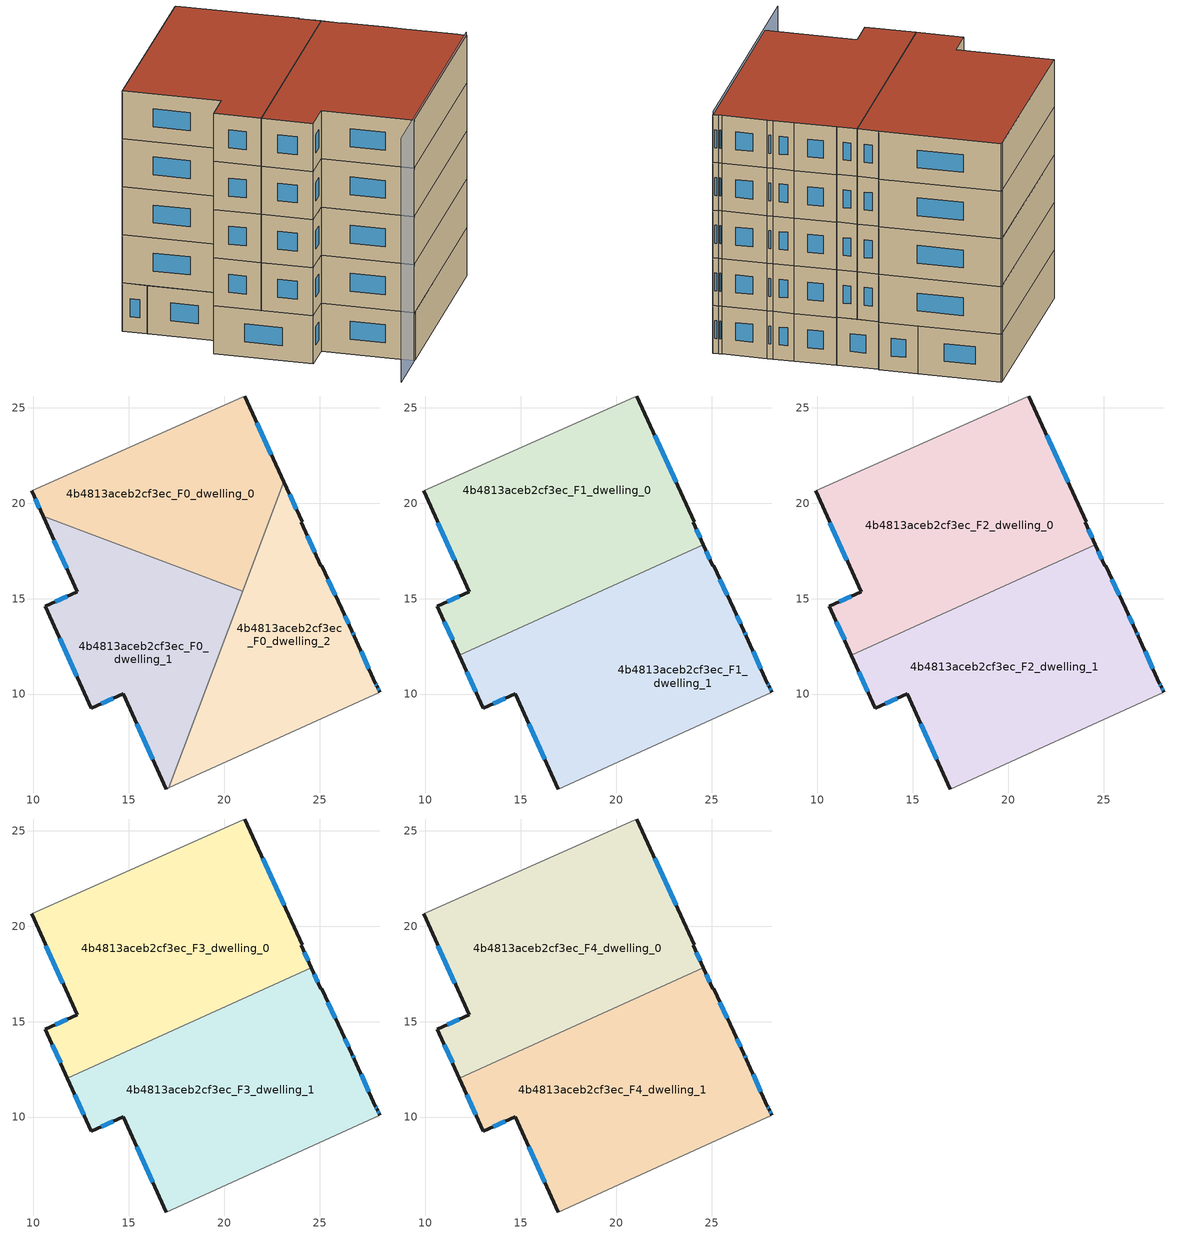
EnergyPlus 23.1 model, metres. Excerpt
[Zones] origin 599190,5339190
4b4813aceb2cf3ec_F0_dwelling_0
 floor ground (EU_floor_Construction): 21.06,25.63 23.12,21.13 20.97,15.39 10.5,19.31 9.9,20.65 20.95,25.57 z0
 wall outside (EU_wall_Construction): 23.12,21.13 21.06,25.63 / 9.9,20.65 10.51,19.31 z0:3
 wall adiabatic (EU_wall_Construction): 21.06,25.63 20.95,25.57 9.9,20.65 z0:3
 wall to 4b4813aceb2cf3ec_F0_dwelling_1 (EU_wall_Construction): 10.5,19.31 20.97,15.39 z0:3
 wall to 4b4813aceb2cf3ec_F0_dwelling_2 (EU_wall_Construction): 20.97,15.39 23.12,21.13 z0:3
 window (EU_Window_Construction): 22.48,22.54 21.71,24.22 / 10.09,20.23 10.32,19.73 z0.94:2.06
4b4813aceb2cf3ec_F0_dwelling_1
 floor ground (EU_floor_Construction): 20.97,15.39 17.1,5.09 16.96,5.02 14.7,10.02 13.04,9.26 10.62,14.6 12.29,15.36 10.5,19.31 z0
 wall outside (EU_wall_Construction): 10.51,19.31 12.29,15.36 10.62,14.6 13.04,9.26 14.7,10.02 16.96,5.02 z0:3
 wall adiabatic (EU_wall_Construction): 16.96,5.02 17.1,5.09 z0:3
 wall to 4b4813aceb2cf3ec_F0_dwelling_2 (EU_wall_Construction): 17.1,5.09 20.97,15.39 z0:3
 window (EU_Window_Construction): 11.38,12.92 12.28,10.93 / 11.77,15.12 11.15,14.83 / 11.07,18.07 11.73,16.6 / 15.41,8.45 16.25,6.59 / 13.56,9.5 14.18,9.78 z0.94:2.06
4b4813aceb2cf3ec_F0_dwelling_2
 floor ground (EU_floor_Construction): 24.08,19.03 24.04,19.01 25.06,16.71 25.11,16.74 26.16,14.48 26.69,13.31 26.83,13.02 27.93,10.55 28.01,10.42 28.17,10.09 17.1,5.09 23.12,21.13 z0
 wall outside (EU_wall_Construction): 28.17,10.09 28.01,10.42 27.93,10.55 26.83,13.02 26.69,13.31 26.16,14.48 25.11,16.74 25.06,16.71 24.04,19.01 24.08,19.03 23.12,21.13 z0:3
 wall adiabatic (EU_wall_Construction): 17.1,5.09 28.17,10.09 z0:3
 window (EU_Window_Construction): 23.78,19.69 23.42,20.47 / 24.74,17.43 24.36,18.29 / 25.83,15.19 25.44,16.03 / 26.52,13.67 26.32,14.11 / 26.78,13.11 26.73,13.22 / 27.59,11.33 27.17,12.24 / 27.99,10.46 27.96,10.51 / 28.12,10.19 28.06,10.31 z0.94:2.06
4b4813aceb2cf3ec_F1_dwelling_0
 floor to 4b4813aceb2cf3ec_F0_dwelling_0 (EU_floor_Construction): 21.06,25.63 23.12,21.13 21.33,16.36 19.99,15.75 10.5,19.31 9.9,20.65 20.95,25.57 z3
 floor to 4b4813aceb2cf3ec_F0_dwelling_2 (EU_floor_Construction): 23.12,21.13 24.08,19.03 24.04,19.01 24.57,17.82 21.33,16.36 z3
 floor to 4b4813aceb2cf3ec_F0_dwelling_1 (EU_floor_Construction): 19.99,15.75 11.78,12.04 10.62,14.6 12.29,15.36 10.5,19.31 z3
 wall outside (EU_wall_Construction): 24.57,17.82 24.04,19.01 24.08,19.03 21.06,25.63 / 9.9,20.65 12.29,15.36 10.62,14.6 11.78,12.04 z3:6
 wall adiabatic (EU_wall_Construction): 21.06,25.63 20.95,25.57 9.9,20.65 z3:6
 wall to 4b4813aceb2cf3ec_F1_dwelling_1 (EU_wall_Construction): 11.78,12.04 24.57,17.82 z3:6
 window (EU_Window_Construction): 23.14,21.1 22.01,23.56 / 24.4,18.19 24.21,18.64 / 10.99,13.79 11.42,12.84 / 11.77,15.12 11.15,14.83 / 10.65,18.99 11.54,17.02 z3.94:5.06
4b4813aceb2cf3ec_F1_dwelling_1
 floor to 4b4813aceb2cf3ec_F0_dwelling_0 (EU_floor_Construction): 21.33,16.36 20.97,15.39 19.99,15.75 z3
 floor to 4b4813aceb2cf3ec_F0_dwelling_1 (EU_floor_Construction): 20.97,15.39 17.1,5.09 16.96,5.02 14.7,10.02 13.04,9.26 11.78,12.04 19.99,15.75 z3
 floor to 4b4813aceb2cf3ec_F0_dwelling_2 (EU_floor_Construction): 24.57,17.82 25.06,16.71 20.97,15.39 21.33,16.36 z3; 26.16,14.48 26.69,13.31 26.83,13.02 27.93,10.55 28.01,10.42 28.17,10.09 17.1,5.09 20.97,15.39 25.06,16.71 25.11,16.74 z3
 wall outside (EU_wall_Construction): 11.78,12.04 13.04,9.26 14.7,10.02 16.96,5.02 / 28.17,10.09 28.01,10.42 27.93,10.55 26.83,13.02 26.69,13.31 26.16,14.48 25.11,16.74 25.06,16.71 24.57,17.82 z3:6
 wall adiabatic (EU_wall_Construction): 16.96,5.02 28.17,10.09 z3:6
 window (EU_Window_Construction): 15.41,8.45 16.25,6.59 / 13.56,9.5 14.18,9.78 / 12.18,11.17 12.64,10.13 / 24.91,17.06 24.72,17.48 / 25.83,15.19 25.44,16.03 / 26.52,13.67 26.32,14.11 / 26.78,13.11 26.73,13.22 / 27.59,11.33 27.17,12.24 / 27.99,10.46 27.96,10.51 / 28.12,10.19 28.06,10.31 z3.94:5.06
4b4813aceb2cf3ec_F2_dwelling_0
 floor to 4b4813aceb2cf3ec_F1_dwelling_0 (EU_floor_Construction): 21.06,25.63 24.08,19.03 24.04,19.01 24.57,17.82 11.78,12.04 10.62,14.6 12.29,15.36 9.9,20.65 20.95,25.57 z6
 wall outside (EU_wall_Construction): 24.57,17.82 24.04,19.01 24.08,19.03 21.06,25.63 / 9.9,20.65 12.29,15.36 10.62,14.6 11.78,12.04 z6:9
 wall adiabatic (EU_wall_Construction): 21.06,25.63 20.95,25.57 9.9,20.65 z6:9
 wall to 4b4813aceb2cf3ec_F2_dwelling_1 (EU_wall_Construction): 11.78,12.04 24.57,17.82 z6:9
 window (EU_Window_Construction): 23.14,21.1 22.01,23.56 / 24.4,18.19 24.21,18.64 / 10.99,13.79 11.42,12.84 / 11.77,15.12 11.15,14.83 / 10.65,18.99 11.54,17.02 z6.94:8.06
4b4813aceb2cf3ec_F2_dwelling_1
 floor to 4b4813aceb2cf3ec_F1_dwelling_1 (EU_floor_Construction): 25.11,16.74 26.16,14.48 26.69,13.31 26.83,13.02 27.93,10.55 28.01,10.42 28.17,10.09 16.96,5.02 14.7,10.02 13.04,9.26 11.78,12.04 24.57,17.82 25.06,16.71 z6
 wall outside (EU_wall_Construction): 11.78,12.04 13.04,9.26 14.7,10.02 16.96,5.02 / 28.17,10.09 28.01,10.42 27.93,10.55 26.83,13.02 26.69,13.31 26.16,14.48 25.11,16.74 25.06,16.71 24.57,17.82 z6:9
 wall adiabatic (EU_wall_Construction): 16.96,5.02 28.17,10.09 z6:9
 window (EU_Window_Construction): 15.41,8.45 16.25,6.59 / 13.56,9.5 14.18,9.78 / 12.18,11.17 12.64,10.13 / 24.91,17.06 24.72,17.48 / 25.83,15.19 25.44,16.03 / 26.52,13.67 26.32,14.11 / 26.78,13.11 26.73,13.22 / 27.59,11.33 27.17,12.24 / 27.99,10.46 27.96,10.51 / 28.12,10.19 28.06,10.31 z6.94:8.06
4b4813aceb2cf3ec_F3_dwelling_0
 floor to 4b4813aceb2cf3ec_F2_dwelling_0 (EU_floor_Construction): 21.06,25.63 24.08,19.03 24.04,19.01 24.57,17.82 11.78,12.04 10.62,14.6 12.29,15.36 9.9,20.65 20.95,25.57 z9
 wall outside (EU_wall_Construction): 24.57,17.82 24.04,19.01 24.08,19.03 21.06,25.63 / 9.9,20.65 12.29,15.36 10.62,14.6 11.78,12.04 z9:12
 wall adiabatic (EU_wall_Construction): 21.06,25.63 20.95,25.57 9.9,20.65 z9:12
 wall to 4b4813aceb2cf3ec_F3_dwelling_1 (EU_wall_Construction): 11.78,12.04 24.57,17.82 z9:12
 window (EU_Window_Construction): 23.14,21.1 22.01,23.56 / 24.4,18.19 24.21,18.64 / 10.99,13.79 11.42,12.84 / 11.77,15.12 11.15,14.83 / 10.65,18.99 11.54,17.02 z9.94:11.06
4b4813aceb2cf3ec_F3_dwelling_1
 floor to 4b4813aceb2cf3ec_F2_dwelling_1 (EU_floor_Construction): 25.11,16.74 26.16,14.48 26.69,13.31 26.83,13.02 27.93,10.55 28.01,10.42 28.17,10.09 16.96,5.02 14.7,10.02 13.04,9.26 11.78,12.04 24.57,17.82 25.06,16.71 z9
 wall outside (EU_wall_Construction): 11.78,12.04 13.04,9.26 14.7,10.02 16.96,5.02 / 28.17,10.09 28.01,10.42 27.93,10.55 26.83,13.02 26.69,13.31 26.16,14.48 25.11,16.74 25.06,16.71 24.57,17.82 z9:12
 wall adiabatic (EU_wall_Construction): 16.96,5.02 28.17,10.09 z9:12
 window (EU_Window_Construction): 15.41,8.45 16.25,6.59 / 13.56,9.5 14.18,9.78 / 12.18,11.17 12.64,10.13 / 24.91,17.06 24.72,17.48 / 25.83,15.19 25.44,16.03 / 26.52,13.67 26.32,14.11 / 26.78,13.11 26.73,13.22 / 27.59,11.33 27.17,12.24 / 27.99,10.46 27.96,10.51 / 28.12,10.19 28.06,10.31 z9.94:11.06
4b4813aceb2cf3ec_F4_dwelling_0
 floor to 4b4813aceb2cf3ec_F3_dwelling_0 (EU_floor_Construction): 21.06,25.63 24.08,19.03 24.04,19.01 24.57,17.82 11.78,12.04 10.62,14.6 12.29,15.36 9.9,20.65 20.95,25.57 z12
 wall outside (EU_wall_Construction): 24.57,17.82 24.04,19.01 24.08,19.03 21.06,25.63 / 9.9,20.65 12.29,15.36 10.62,14.6 11.78,12.04 z12:15
 wall adiabatic (EU_wall_Construction): 21.06,25.63 20.95,25.57 9.9,20.65 z12:15
 wall to 4b4813aceb2cf3ec_F4_dwelling_1 (EU_wall_Construction): 11.78,12.04 24.57,17.82 z12:15
 window (EU_Window_Construction): 23.14,21.1 22.01,23.56 / 24.4,18.19 24.21,18.64 / 10.99,13.79 11.42,12.84 / 11.77,15.12 11.15,14.83 / 10.65,18.99 11.54,17.02 z12.94:14.06
 roof outside (EU_roof_Construction): 24.57,17.82 24.04,19.01 24.08,19.03 21.06,25.63 20.95,25.57 9.9,20.65 12.29,15.36 10.62,14.6 11.78,12.04 z15
4b4813aceb2cf3ec_F4_dwelling_1
 floor to 4b4813aceb2cf3ec_F3_dwelling_1 (EU_floor_Construction): 25.11,16.74 26.16,14.48 26.69,13.31 26.83,13.02 27.93,10.55 28.01,10.42 28.17,10.09 16.96,5.02 14.7,10.02 13.04,9.26 11.78,12.04 24.57,17.82 25.06,16.71 z12
 wall outside (EU_wall_Construction): 11.78,12.04 13.04,9.26 14.7,10.02 16.96,5.02 / 28.17,10.09 28.01,10.42 27.93,10.55 26.83,13.02 26.69,13.31 26.16,14.48 25.11,16.74 25.06,16.71 24.57,17.82 z12:15
 wall adiabatic (EU_wall_Construction): 16.96,5.02 28.17,10.09 z12:15
 window (EU_Window_Construction): 15.41,8.45 16.25,6.59 / 13.56,9.5 14.18,9.78 / 12.18,11.17 12.64,10.13 / 24.91,17.06 24.72,17.48 / 25.83,15.19 25.44,16.03 / 26.52,13.67 26.32,14.11 / 26.78,13.11 26.73,13.22 / 27.59,11.33 27.17,12.24 / 27.99,10.46 27.96,10.51 / 28.12,10.19 28.06,10.31 z12.94:14.06
 roof outside (EU_roof_Construction): 28.17,10.09 28.01,10.42 27.93,10.55 26.83,13.02 26.69,13.31 26.16,14.48 25.11,16.74 25.06,16.71 24.57,17.82 11.78,12.04 13.04,9.26 14.7,10.02 16.96,5.02 z15
shading: 14.17,3.76 28.1,10.07 z0:15.2
[Building]
EU S2 Campaign: North Axis=0; Terrain=City; Solar Distribution=FullExterior
[Site:Location]
Vienna: Latitude=48; Longitude=16.5; Time Zone=1; Elevation=183
[SizingPeriod:WeatherFileDays]
AnnualSizingPeriod: Begin Month=1; Begin Day of Month=1; End Month=12; End Day of Month=31; Day of Week for Start Day=Monday; Use Weather File Daylight Saving Period=No; Use Weather File Rain and Snow Indicators=No
[MATERIAL]
EU_InternalMass_Material: Roughness=MediumRough; Thickness=0.1; Conductivity=1; Density=1800; Specific Heat=900; Thermal Absorptance=0.9; Solar Absorptance=0.7; Visible Absorptance=0.7
[MATERIAL:NOMASS] Roughness=MediumRough; Thermal Absorptance=0.9; Solar Absorptance=0.7; Visible Absorptance=0.7
Name | Thermal Resistance
EU_wall_NoMass | 0.914258
EU_roof_NoMass | 0.954009
EU_floor_NoMass | 1.09711
[WINDOWMATERIAL:SIMPLEGLAZINGSYSTEM]
EU_Window_SimpleGlazing: UFactor=2.09642; Solar Heat Gain Coefficient=0.65; Visible Transmittance=0.65
[CONSTRUCTION]
EU_wall_Construction: EU_wall_NoMass
EU_roof_Construction: EU_roof_NoMass
EU_floor_Construction: EU_floor_NoMass
EU_Window_Construction: EU_Window_SimpleGlazing
EU_InternalMass_Construction: EU_InternalMass_Material
[ZONE] Type=1; Multiplier=1; Ceiling Height=autocalculate; Floor Area=autocalculate; Part of Total Floor Area=Yes
Name | Volume
4b4813aceb2cf3ec_F0_dwelling_0 | 220.441
4b4813aceb2cf3ec_F1_dwelling_0 | 330.623
4b4813aceb2cf3ec_F2_dwelling_0; 4b4813aceb2cf3ec_F3_dwelling_0; 4b4813aceb2cf3ec_F4_dwelling_0 | 330.628
4b4813aceb2cf3ec_F0_dwelling_1 | 220.375
4b4813aceb2cf3ec_F1_dwelling_1 | 330.55
4b4813aceb2cf3ec_F2_dwelling_1; 4b4813aceb2cf3ec_F3_dwelling_1; 4b4813aceb2cf3ec_F4_dwelling_1 | 330.566
4b4813aceb2cf3ec_F0_dwelling_2 | 220.372
[INTERNALMASS] Construction=EU_InternalMass_Construction
Name | Zone or ZoneList | Surface Area
4b4813aceb2cf3ec_F0_dwelling_0_EU_InternalMass | 4b4813aceb2cf3ec_F0_dwelling_0 | 73.4651
4b4813aceb2cf3ec_F0_dwelling_1_EU_InternalMass | 4b4813aceb2cf3ec_F0_dwelling_1 | 73.4612
4b4813aceb2cf3ec_F0_dwelling_2_EU_InternalMass | 4b4813aceb2cf3ec_F0_dwelling_2 | 73.4572
4b4813aceb2cf3ec_F1_dwelling_0_EU_InternalMass | 4b4813aceb2cf3ec_F1_dwelling_0 | 110.192
4b4813aceb2cf3ec_F1_dwelling_1_EU_InternalMass | 4b4813aceb2cf3ec_F1_dwelling_1 | 110.189
4b4813aceb2cf3ec_F2_dwelling_0_EU_InternalMass | 4b4813aceb2cf3ec_F2_dwelling_0 | 110.192
4b4813aceb2cf3ec_F2_dwelling_1_EU_InternalMass | 4b4813aceb2cf3ec_F2_dwelling_1 | 110.189
4b4813aceb2cf3ec_F3_dwelling_0_EU_InternalMass | 4b4813aceb2cf3ec_F3_dwelling_0 | 110.192
4b4813aceb2cf3ec_F3_dwelling_1_EU_InternalMass | 4b4813aceb2cf3ec_F3_dwelling_1 | 110.189
4b4813aceb2cf3ec_F4_dwelling_0_EU_InternalMass | 4b4813aceb2cf3ec_F4_dwelling_0 | 110.192
4b4813aceb2cf3ec_F4_dwelling_1_EU_InternalMass | 4b4813aceb2cf3ec_F4_dwelling_1 | 110.189
[OTHEREQUIPMENT] Fuel Type=Electricity; Design Level Calculation Method=Watts/Area; Power per Zone Floor Area=1; Fraction Latent=0; Fraction Radiant=0; Fraction Lost=0; Carbon Dioxide Generation Rate=0; EndUse Subcategory=EU_Step8_InternalGains
Name | Zone or ZoneList or Space or SpaceList | Schedule
EU_Step8_InternalGain_4b4813aceb2cf3ec_F0_dwelling_0_f000 | 4b4813aceb2cf3ec_F0_dwelling_0 | EU_Step8_GainSchedule_4b4813aceb2cf3ec_F0_dwelling_0_f000
EU_Step8_InternalGain_4b4813aceb2cf3ec_F0_dwelling_1_f000 | 4b4813aceb2cf3ec_F0_dwelling_1 | EU_Step8_GainSchedule_4b4813aceb2cf3ec_F0_dwelling_1_f000
EU_Step8_InternalGain_4b4813aceb2cf3ec_F0_dwelling_2_f000 | 4b4813aceb2cf3ec_F0_dwelling_2 | EU_Step8_GainSchedule_4b4813aceb2cf3ec_F0_dwelling_2_f000
EU_Step8_InternalGain_4b4813aceb2cf3ec_F1_dwelling_0_f000 | 4b4813aceb2cf3ec_F1_dwelling_0 | EU_Step8_GainSchedule_4b4813aceb2cf3ec_F1_dwelling_0_f000
EU_Step8_InternalGain_4b4813aceb2cf3ec_F1_dwelling_1_f000 | 4b4813aceb2cf3ec_F1_dwelling_1 | EU_Step8_GainSchedule_4b4813aceb2cf3ec_F1_dwelling_1_f000
EU_Step8_InternalGain_4b4813aceb2cf3ec_F2_dwelling_0_f000 | 4b4813aceb2cf3ec_F2_dwelling_0 | EU_Step8_GainSchedule_4b4813aceb2cf3ec_F2_dwelling_0_f000
EU_Step8_InternalGain_4b4813aceb2cf3ec_F2_dwelling_1_f000 | 4b4813aceb2cf3ec_F2_dwelling_1 | EU_Step8_GainSchedule_4b4813aceb2cf3ec_F2_dwelling_1_f000
EU_Step8_InternalGain_4b4813aceb2cf3ec_F3_dwelling_0_f000 | 4b4813aceb2cf3ec_F3_dwelling_0 | EU_Step8_GainSchedule_4b4813aceb2cf3ec_F3_dwelling_0_f000
EU_Step8_InternalGain_4b4813aceb2cf3ec_F3_dwelling_1_f000 | 4b4813aceb2cf3ec_F3_dwelling_1 | EU_Step8_GainSchedule_4b4813aceb2cf3ec_F3_dwelling_1_f000
EU_Step8_InternalGain_4b4813aceb2cf3ec_F4_dwelling_0_f000 | 4b4813aceb2cf3ec_F4_dwelling_0 | EU_Step8_GainSchedule_4b4813aceb2cf3ec_F4_dwelling_0_f000
EU_Step8_InternalGain_4b4813aceb2cf3ec_F4_dwelling_1_f000 | 4b4813aceb2cf3ec_F4_dwelling_1 | EU_Step8_GainSchedule_4b4813aceb2cf3ec_F4_dwelling_1_f000
[ZONEVENTILATION:DESIGNFLOWRATE] Schedule=EU_AlwaysOn; Design Flow Rate Calculation Method=AirChanges/Hour; Air Changes per Hour=0.546891; Ventilation Type=Natural; Fan Pressure Rise=0; Fan Total Efficiency=1; Constant Term Coefficient=1; Temperature Term Coefficient=0; Velocity Term Coefficient=0; Velocity Squared Term Coefficient=0; Minimum Indoor Temperature=-100; Maximum Indoor Temperature=100; Delta Temperature=-100; Minimum Outdoor Temperature=-100; Maximum Outdoor Temperature=100; Maximum Wind Speed=40
Name | Zone or ZoneList or Space or SpaceList
EU_ConstantAir_4b4813aceb2cf3ec_F0_dwelling_0 | 4b4813aceb2cf3ec_F0_dwelling_0
EU_ConstantAir_4b4813aceb2cf3ec_F0_dwelling_1 | 4b4813aceb2cf3ec_F0_dwelling_1
EU_ConstantAir_4b4813aceb2cf3ec_F0_dwelling_2 | 4b4813aceb2cf3ec_F0_dwelling_2
EU_ConstantAir_4b4813aceb2cf3ec_F1_dwelling_0 | 4b4813aceb2cf3ec_F1_dwelling_0
EU_ConstantAir_4b4813aceb2cf3ec_F1_dwelling_1 | 4b4813aceb2cf3ec_F1_dwelling_1
EU_ConstantAir_4b4813aceb2cf3ec_F2_dwelling_0 | 4b4813aceb2cf3ec_F2_dwelling_0
EU_ConstantAir_4b4813aceb2cf3ec_F2_dwelling_1 | 4b4813aceb2cf3ec_F2_dwelling_1
EU_ConstantAir_4b4813aceb2cf3ec_F3_dwelling_0 | 4b4813aceb2cf3ec_F3_dwelling_0
EU_ConstantAir_4b4813aceb2cf3ec_F3_dwelling_1 | 4b4813aceb2cf3ec_F3_dwelling_1
EU_ConstantAir_4b4813aceb2cf3ec_F4_dwelling_0 | 4b4813aceb2cf3ec_F4_dwelling_0
EU_ConstantAir_4b4813aceb2cf3ec_F4_dwelling_1 | 4b4813aceb2cf3ec_F4_dwelling_1
[HVACTEMPLATE:THERMOSTAT] Constant Heating Setpoint=20; Constant Cooling Setpoint=50
EU_HeatOnly_4b4813aceb2cf3ec_F0_dwelling_0; EU_HeatOnly_4b4813aceb2cf3ec_F0_dwelling_1; EU_HeatOnly_4b4813aceb2cf3ec_F0_dwelling_2; EU_HeatOnly_4b4813aceb2cf3ec_F1_dwelling_0; EU_HeatOnly_4b4813aceb2cf3ec_F1_dwelling_1; EU_HeatOnly_4b4813aceb2cf3ec_F2_dwelling_0; EU_HeatOnly_4b4813aceb2cf3ec_F2_dwelling_1; EU_HeatOnly_4b4813aceb2cf3ec_F3_dwelling_0; EU_HeatOnly_4b4813aceb2cf3ec_F3_dwelling_1; EU_HeatOnly_4b4813aceb2cf3ec_F4_dwelling_0; EU_HeatOnly_4b4813aceb2cf3ec_F4_dwelling_1
[HVACTEMPLATE:ZONE:IDEALLOADSAIRSYSTEM] System Availability Schedule=EU_AlwaysOn; Maximum Heating Supply Air Temperature=50; Minimum Cooling Supply Air Temperature=13; Maximum Heating Supply Air Humidity Ratio=0.0156; Minimum Cooling Supply Air Humidity Ratio=0.0077; Heating Limit=NoLimit; Cooling Limit=NoLimit; Heating Availability Schedule=EU_AlwaysOn; Cooling Availability Schedule=EU_CoolingOff; Dehumidification Control Type=ConstantSensibleHeatRatio; Cooling Sensible Heat Ratio=0.7; Dehumidification Setpoint=60; Humidification Control Type=None; Humidification Setpoint=30; Outdoor Air Method=None; Outdoor Air Flow Rate per Person=0.00944; Outdoor Air Flow Rate per Zone Floor Area=0; Outdoor Air Flow Rate per Zone=0; Demand Controlled Ventilation Type=None; Outdoor Air Economizer Type=NoEconomizer; Heat Recovery Type=None; Sensible Heat Recovery Effectiveness=0.7; Latent Heat Recovery Effectiveness=0.65
Name | Template Thermostat
4b4813aceb2cf3ec_F0_dwelling_0 | EU_HeatOnly_4b4813aceb2cf3ec_F0_dwelling_0
4b4813aceb2cf3ec_F0_dwelling_1 | EU_HeatOnly_4b4813aceb2cf3ec_F0_dwelling_1
4b4813aceb2cf3ec_F0_dwelling_2 | EU_HeatOnly_4b4813aceb2cf3ec_F0_dwelling_2
4b4813aceb2cf3ec_F1_dwelling_0 | EU_HeatOnly_4b4813aceb2cf3ec_F1_dwelling_0
4b4813aceb2cf3ec_F1_dwelling_1 | EU_HeatOnly_4b4813aceb2cf3ec_F1_dwelling_1
4b4813aceb2cf3ec_F2_dwelling_0 | EU_HeatOnly_4b4813aceb2cf3ec_F2_dwelling_0
4b4813aceb2cf3ec_F2_dwelling_1 | EU_HeatOnly_4b4813aceb2cf3ec_F2_dwelling_1
4b4813aceb2cf3ec_F3_dwelling_0 | EU_HeatOnly_4b4813aceb2cf3ec_F3_dwelling_0
4b4813aceb2cf3ec_F3_dwelling_1 | EU_HeatOnly_4b4813aceb2cf3ec_F3_dwelling_1
4b4813aceb2cf3ec_F4_dwelling_0 | EU_HeatOnly_4b4813aceb2cf3ec_F4_dwelling_0
4b4813aceb2cf3ec_F4_dwelling_1 | EU_HeatOnly_4b4813aceb2cf3ec_F4_dwelling_1
[SIZING:ZONE] Zone Cooling Design Supply Air Temperature Input Method=SupplyAirTemperature; Zone Cooling Design Supply Air Temperature=13; Zone Heating Design Supply Air Temperature Input Method=SupplyAirTemperature; Zone Heating Design Supply Air Temperature=50; Zone Cooling Design Supply Air Humidity Ratio=0.008; Zone Heating Design Supply Air Humidity Ratio=0.008; Cooling Design Air Flow Method=DesignDay; Cooling Design Air Flow Rate=0; Cooling Minimum Air Flow per Zone Floor Area=0.000762; Cooling Minimum Air Flow=0; Cooling Minimum Air Flow Fraction=0.2; Heating Design Air Flow Method=DesignDay; Heating Design Air Flow Rate=0; Heating Maximum Air Flow per Zone Floor Area=0.002032; Heating Maximum Air Flow=0.141576; Heating Maximum Air Flow Fraction=0.3; Account for Dedicated Outdoor Air System=No; Dedicated Outdoor Air System Control Strategy=NeutralSupplyAir; Dedicated Outdoor Air Low Setpoint Temperature for Design=autosize; Dedicated Outdoor Air High Setpoint Temperature for Design=autosize; Zone Load Sizing Method=Sensible Load Only No Latent Load; Zone Latent Cooling Design Supply Air Humidity Ratio Input Method=HumidityRatioDifference; Zone Cooling Design Supply Air Humidity Ratio Difference=0.005; Zone Latent Heating Design Supply Air Humidity Ratio Input Method=HumidityRatioDifference; Zone Humidification Design Supply Air Humidity Ratio Difference=0.005
4b4813aceb2cf3ec_F0_dwelling_0; 4b4813aceb2cf3ec_F0_dwelling_1; 4b4813aceb2cf3ec_F0_dwelling_2; 4b4813aceb2cf3ec_F1_dwelling_0; 4b4813aceb2cf3ec_F1_dwelling_1; 4b4813aceb2cf3ec_F2_dwelling_0; 4b4813aceb2cf3ec_F2_dwelling_1; 4b4813aceb2cf3ec_F3_dwelling_0; 4b4813aceb2cf3ec_F3_dwelling_1; 4b4813aceb2cf3ec_F4_dwelling_0; 4b4813aceb2cf3ec_F4_dwelling_1
[SCHEDULE:CONSTANT]
Name | Hourly Value
EU_AlwaysOn | 1
EU_CoolingOff | 0
[SCHEDULE:FILE] Column Number=1; Rows to Skip at Top=0; Number of Hours of Data=8760; Column Separator=Comma; Interpolate to Timestep=No; Minutes per Item=60; Adjust Schedule for Daylight Savings=Yes
Name | File
EU_Step8_GainSchedule_4b4813aceb2cf3ec_F0_dwelling_0_f000 | ../../schedules/4b4813aceb2cf3ec/4b4813aceb2cf3ec_F0_dwelling_0_f000_gain.csv
EU_Step8_GainSchedule_4b4813aceb2cf3ec_F0_dwelling_1_f000 | ../../schedules/4b4813aceb2cf3ec/4b4813aceb2cf3ec_F0_dwelling_1_f000_gain.csv
EU_Step8_GainSchedule_4b4813aceb2cf3ec_F0_dwelling_2_f000 | ../../schedules/4b4813aceb2cf3ec/4b4813aceb2cf3ec_F0_dwelling_2_f000_gain.csv
EU_Step8_GainSchedule_4b4813aceb2cf3ec_F1_dwelling_0_f000 | ../../schedules/4b4813aceb2cf3ec/4b4813aceb2cf3ec_F1_dwelling_0_f000_gain.csv
EU_Step8_GainSchedule_4b4813aceb2cf3ec_F1_dwelling_1_f000 | ../../schedules/4b4813aceb2cf3ec/4b4813aceb2cf3ec_F1_dwelling_1_f000_gain.csv
EU_Step8_GainSchedule_4b4813aceb2cf3ec_F2_dwelling_0_f000 | ../../schedules/4b4813aceb2cf3ec/4b4813aceb2cf3ec_F2_dwelling_0_f000_gain.csv
EU_Step8_GainSchedule_4b4813aceb2cf3ec_F2_dwelling_1_f000 | ../../schedules/4b4813aceb2cf3ec/4b4813aceb2cf3ec_F2_dwelling_1_f000_gain.csv
EU_Step8_GainSchedule_4b4813aceb2cf3ec_F3_dwelling_0_f000 | ../../schedules/4b4813aceb2cf3ec/4b4813aceb2cf3ec_F3_dwelling_0_f000_gain.csv
EU_Step8_GainSchedule_4b4813aceb2cf3ec_F3_dwelling_1_f000 | ../../schedules/4b4813aceb2cf3ec/4b4813aceb2cf3ec_F3_dwelling_1_f000_gain.csv
EU_Step8_GainSchedule_4b4813aceb2cf3ec_F4_dwelling_0_f000 | ../../schedules/4b4813aceb2cf3ec/4b4813aceb2cf3ec_F4_dwelling_0_f000_gain.csv
EU_Step8_GainSchedule_4b4813aceb2cf3ec_F4_dwelling_1_f000 | ../../schedules/4b4813aceb2cf3ec/4b4813aceb2cf3ec_F4_dwelling_1_f000_gain.csv
